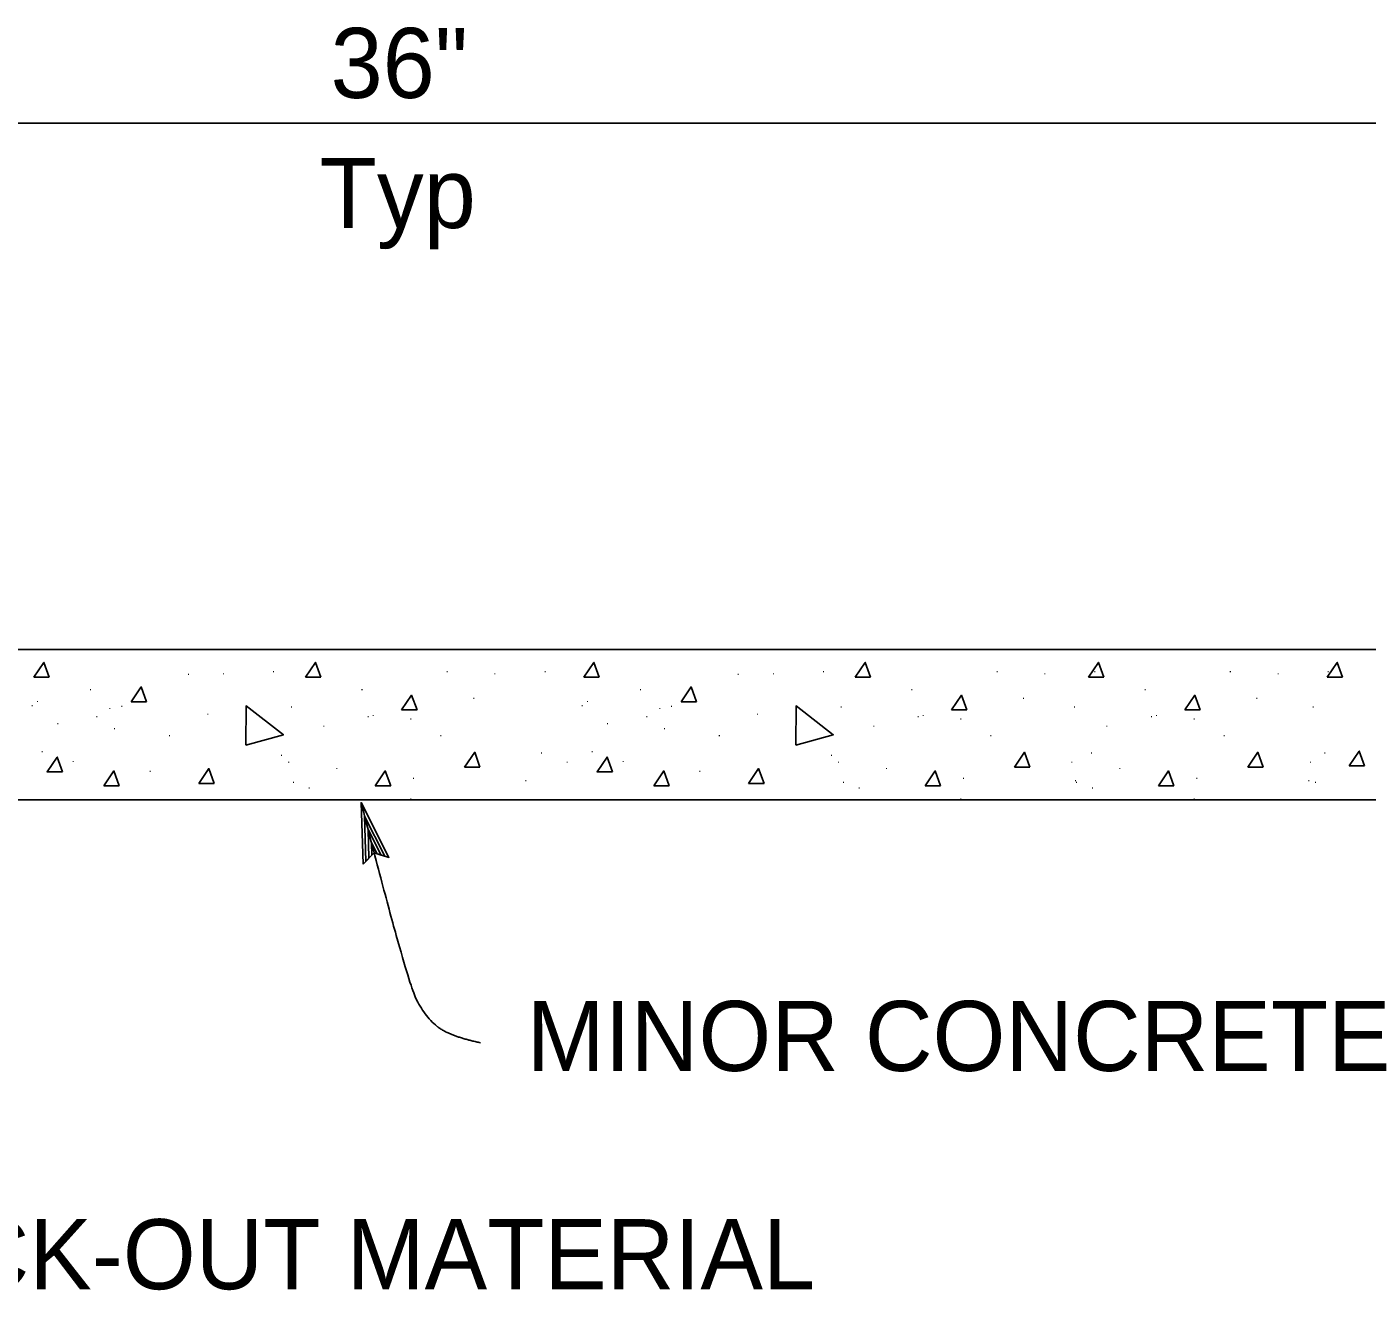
# Model space of a CAD drawing. Extents: x -893 to 867, y -474 to 712.
# Drawn here: x 450.8 to 584.8, y -102 to 24.2 of the extents above; entities that cross this region are included whole.
import ezdxf

# ---------------------------------------------------------------- set-up
doc = ezdxf.new("R2010")
doc.units = 0
doc.layers.add('tcd_MISC', color=7, linetype='Continuous')
doc.layers.add('tcd_RAILING-anno', color=7, linetype='Continuous')

msp = doc.modelspace()

# ---------------------------------------------------------------- linework, layer by layer
at = {"layer": 'tcd_MISC'}
for p, q in [((595.07, -38.04), (370.07, -38.04)), ((595.07, -53.04), (370.07, -53.04))]:
    msp.add_line(p, q, dxfattribs=at)
for points in [[(451.53, -40.8), (452.53, -39.32), (453.07, -40.8)], [(478.66, -40.8), (479.66, -39.32), (480.2, -40.8)], [(506.48, -40.8), (507.49, -39.32), (508.02, -40.8)], [(533.61, -40.8), (534.61, -39.32), (535.15, -40.8)], [(556.92, -40.8), (557.93, -39.32), (558.47, -40.8)], [(580.78, -40.8), (581.79, -39.32), (582.32, -40.8)], [(453.07, -40.8), (451.53, -40.8)], [(480.2, -40.8), (478.66, -40.8)], [(508.02, -40.8), (506.48, -40.8)], [(535.15, -40.8), (533.61, -40.8)], [(558.47, -40.8), (556.92, -40.8)], [(582.32, -40.8), (580.78, -40.8)], [(461.24, -43.25), (462.25, -41.77), (462.79, -43.25)], [(488.28, -44.06), (489.28, -42.59), (489.82, -44.06)], [(516.2, -43.25), (517.2, -41.77), (517.74, -43.25)], [(543.23, -44.06), (544.24, -42.59), (544.77, -44.06)], [(566.55, -44.06), (567.55, -42.59), (568.09, -44.06)], [(462.79, -43.25), (461.24, -43.25)], [(489.82, -44.06), (488.28, -44.06)], [(517.74, -43.25), (516.2, -43.25)], [(544.77, -44.06), (543.23, -44.06)], [(568.09, -44.06), (566.55, -44.06)], [(582.97, -49.66), (583.98, -48.18), (584.51, -49.66)], [(452.85, -50.24), (453.86, -48.77), (454.39, -50.24)], [(494.57, -49.77), (495.58, -48.3), (496.11, -49.77)], [(507.81, -50.24), (508.81, -48.77), (509.35, -50.24)], [(549.52, -49.77), (550.53, -48.3), (551.07, -49.77)], [(572.84, -49.77), (573.84, -48.3), (574.38, -49.77)], [(454.39, -50.24), (452.85, -50.24)], [(458.52, -51.64), (459.53, -50.16), (460.06, -51.64)], [(468, -51.41), (469.01, -49.93), (469.54, -51.41)], [(485.65, -51.64), (486.65, -50.16), (487.19, -51.64)], [(496.11, -49.77), (494.57, -49.77)], [(509.35, -50.24), (507.81, -50.24)], [(513.47, -51.64), (514.48, -50.16), (515.02, -51.64)], [(522.96, -51.41), (523.96, -49.93), (524.5, -51.41)], [(540.6, -51.64), (541.61, -50.16), (542.14, -51.64)], [(551.07, -49.77), (549.52, -49.77)], [(563.92, -51.64), (564.92, -50.16), (565.46, -51.64)], [(574.38, -49.77), (572.84, -49.77)], [(584.51, -49.66), (582.97, -49.66)], [(460.06, -51.64), (458.52, -51.64)], [(469.54, -51.41), (468, -51.41)], [(487.19, -51.64), (485.65, -51.64)], [(515.02, -51.64), (513.47, -51.64)], [(524.5, -51.41), (522.96, -51.41)], [(542.14, -51.64), (540.6, -51.64)], [(565.46, -51.64), (563.92, -51.64)]]:
    msp.add_lwpolyline(points, dxfattribs=at)
for points in [[(472.71, -47.57), (472.74, -43.67), (476.46, -46.55)], [(527.67, -47.57), (527.7, -43.67), (531.42, -46.55)]]:
    msp.add_lwpolyline(points, close=True, dxfattribs=at)
at = {"layer": 'tcd_RAILING-anno'}
for p, q in [((371, 14.57), (596, 14.57)), ((484.23, -53.33), (484.23, -53.33)), ((487.01, -58.81), (487.01, -58.81)), ((484.42, -59.47), (484.42, -59.47))]:
    msp.add_line(p, q, dxfattribs=at)
msp.add_lwpolyline([(484.42, -59.47), (484.23, -53.33), (487.01, -58.81), (486.61, -58.69), (484.58, -54.67), (484.71, -59.18), (485.01, -58.88), (484.92, -56), (486.22, -58.57), (485.82, -58.45), (485.26, -57.34), (485.3, -58.59), (485.52, -58.36), (487.01, -58.81), (485.52, -58.36)], close=True, dxfattribs=at)
msp.add_open_spline([(484.23, -53.33), (488.76, -70.98), (490.72, -74.91), (493.28, -76.72), (496.15, -77.32)], degree=2, dxfattribs=at)

# ---------------------------------------------------------------- texts
at = {"layer": 'tcd_MISC'}
for p in [(466.82, -40.56), (470.33, -40.52), (475.34, -40.31), (492.68, -40.31), (497.46, -40.52), (502.46, -40.31), (521.77, -40.56), (525.28, -40.52), (530.29, -40.31), (547.64, -40.31), (552.41, -40.52), (557.42, -40.31), (570.95, -40.31), (575.73, -40.52), (580.73, -40.31), (457.05, -42.11), (484.17, -42.11), (495.34, -42.97), (512, -42.11), (539.13, -42.11), (550.29, -42.97), (562.44, -42.11), (573.61, -42.97), (451.22, -43.7), (451.75, -43.28), (458.96, -43.98), (460.16, -43.76), (477.12, -43.84), (506.18, -43.7), (506.71, -43.28), (513.92, -43.98), (515.11, -43.76), (532.07, -43.84), (555.38, -43.84), (579.24, -43.84), (453.76, -45.51), (457.67, -44.81), (468.75, -44.55), (484.79, -44.81), (485.3, -44.68), (489.06, -45.03), (508.72, -45.51), (512.62, -44.81), (523.7, -44.55), (539.75, -44.81), (540.25, -44.68), (544.01, -45.03), (563.06, -44.81), (563.57, -44.68), (567.32, -45.03), (459.44, -46), (464.92, -46.7), (480.35, -45.75), (492.05, -46.7), (514.4, -46), (519.88, -46.7), (535.31, -45.75), (547, -46.7), (558.62, -45.75), (570.32, -46.7), (452.2, -48.3), (507.16, -48.3), (455.31, -49.28), (476.12, -48.66), (476.84, -49.35), (502.11, -48.42), (504.67, -49.35), (510.26, -49.28), (531.08, -48.66), (531.8, -49.35), (555.11, -49.35), (557.06, -48.42), (578.97, -49.35), (580.38, -48.42), (452.68, -50.31), (462.99, -50.25), (481.65, -49.98), (489.32, -50.95), (507.64, -50.31), (517.94, -50.25), (536.6, -49.98), (544.28, -50.95), (559.91, -49.98), (567.59, -50.95), (477.32, -51.36), (478.9, -51.92), (500.54, -51.2), (532.28, -51.36), (533.86, -51.92), (555.49, -51.2), (555.59, -51.36), (557.17, -51.92), (578.81, -51.2), (579.45, -51.36), (489.06, -53.01), (544.01, -53.01), (567.32, -53.01)]:
    msp.add_text('.', height=0.8, dxfattribs=at).set_placement(p)
at = {"layer": 'tcd_RAILING-anno'}
for s, p in [('36"', (481.18, 17.09)), ('Typ', (480.09, 4.09)), ('MINOR CONCRETE', (500.78, -80.14)), ('BLOCK-OUT MATERIAL', (425.57, -101.95))]:
    msp.add_text(s, height=7, dxfattribs=at).set_placement(p)

doc.saveas('drawing.dxf')
